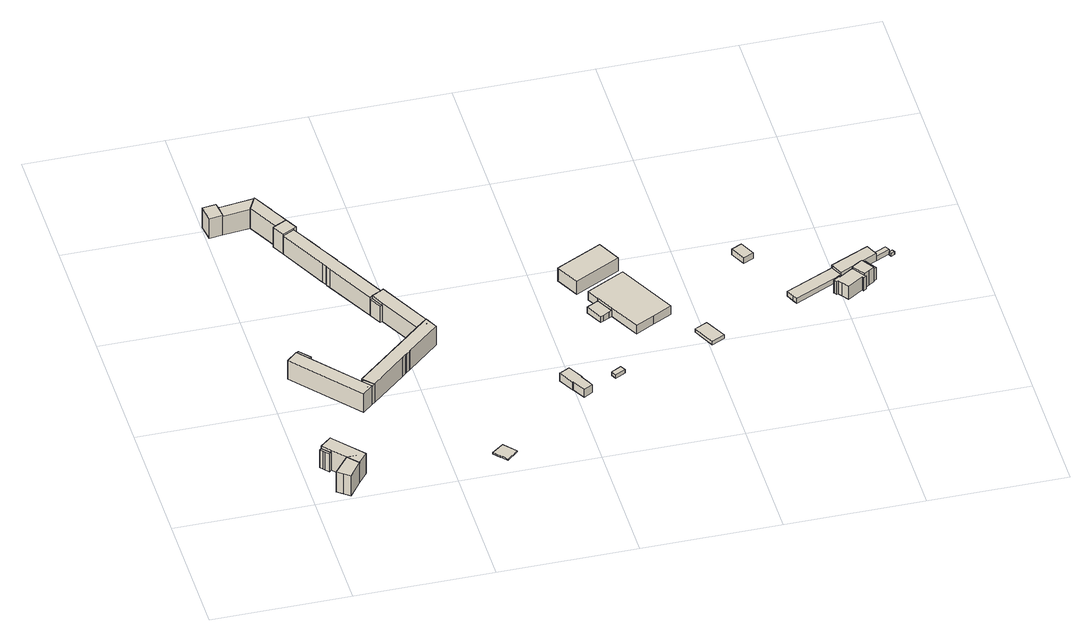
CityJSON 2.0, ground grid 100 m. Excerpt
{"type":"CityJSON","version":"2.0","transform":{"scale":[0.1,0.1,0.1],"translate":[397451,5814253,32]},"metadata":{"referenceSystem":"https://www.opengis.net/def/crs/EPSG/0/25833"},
"CityObjects":{
"building1":{"type":"Building","attributes":{"Gemeindeschluessel":"11000009","function":"31001_1010"},"address":[{"country":"Germany","locality":"Berlin","thoroughfareNumber":"103","thoroughfareName":"Baumschulenstraße"},{"country":"Germany","locality":"Berlin","thoroughfareNumber":"244, 244A","thoroughfareName":"Köpenicker Landstraße"}],"children":["building1-1","building1-2","building1-3"]},
"building1-1":{"type":"BuildingPart","attributes":{"BezugspunktDach":"2200","measuredHeight":19.36,"storeysAboveGround":4},"parents":["building1"],"geometry":[{"type":"MultiSurface","lod":"1","boundaries":[[[0,1,2,3,4,5,6,7,8]],[[9,10,11,12,13,14,15,16,17]],[[9,17,8,7]],[[10,9,7,6]],[[11,10,6,5]],[[12,11,5,4]],[[13,12,4,3]],[[14,13,3,2]],[[15,14,2,1]],[[16,15,1,0]],[[18,19,20,0,8]],[[17,16,20,19,18]]]}]},
"building1-2":{"type":"BuildingPart","attributes":{"BezugspunktDach":"2200","measuredHeight":19.36,"storeysAboveGround":4},"parents":["building1"],"geometry":[{"type":"Solid","lod":"1","boundaries":[[[[21,22,2,23,1,24]],[[15,25,14,26,27,28]],[[15,28,24,1]],[[25,15,1,23]],[[14,25,23,2]],[[26,14,2,22]],[[27,26,22,21]],[[28,27,21,24]]]]}]},
"building1-3":{"type":"BuildingPart","attributes":{"BezugspunktDach":"2200","measuredHeight":15.33,"storeysAboveGround":4},"parents":["building1"],"geometry":[{"type":"Solid","lod":"1","boundaries":[[[[29,30,31,19,18,32]],[[17,16,33,34,35,36]],[[17,36,32,18]],[[33,16,19,31]],[[34,33,31,30]],[[35,34,30,29]],[[36,35,29,32]],[[16,17,18,19]]]]}]},
"building2":{"type":"Building","attributes":{"Gemeindeschluessel":"11000009","function":"31001_1010"},"address":[{"country":"Germany","locality":"Berlin","thoroughfareNumber":"105, 106, 107, 108, 109, 110","thoroughfareName":"Baumschulenstraße"},{"country":"Germany","locality":"Berlin","thoroughfareNumber":"235, 237, 239, 241, 243","thoroughfareName":"Köpenicker Landstraße"},{"country":"Germany","locality":"Berlin","thoroughfareNumber":"176, 178, 180, 182, 184, 186, 188, 190, 192, 194, 196, 198, 200, 202, 204, 206","thoroughfareName":"Neue Krugallee"}],"children":["building2-1","building2-2","building2-3","building2-4","building2-5","building2-6","building2-7","building2-8","building2-9","building2-10","building2-11"]},
"building2-1":{"type":"BuildingPart","attributes":{"BezugspunktDach":"2200","measuredHeight":18.76,"storeysAboveGround":4},"parents":["building2"],"geometry":[{"type":"MultiSurface","lod":"1","boundaries":[[[37,38,39,40,41,42,43,44,45,46,47,48,49,50,51,52,53,54]],[[55,56,57,58,59,60,61,62,63,64,65,66,67,68,69,70,71,72]],[[57,56,52,51]],[[58,57,51,50]],[[59,58,50,49]],[[60,59,49,48]],[[61,60,48,47]],[[62,61,47,46]],[[63,62,46,45]],[[64,63,45,44]],[[65,64,44,43]],[[67,73,74,75,76,41]],[[68,67,41,40]],[[69,68,40,39]],[[70,69,39,38]],[[71,70,38,37]],[[72,71,37,54]],[[55,77,78,53]],[[78,77,72,54]],[[56,55,53,52,79]],[[66,80,81,42]],[[65,82,43,81,83,80]],[[66,42,76,75]],[[75,74,73,67]]]}]},
"building2-2":{"type":"BuildingPart","attributes":{"BezugspunktDach":"2200","measuredHeight":18.4,"storeysAboveGround":4},"parents":["building2"],"geometry":[{"type":"MultiSurface","lod":"1","boundaries":[[[84,85,86,87,88,89]],[[90,91,92,93,94,95]],[[90,95,89,88]],[[91,90,88,87]],[[94,93,85,84]],[[95,94,84,89]],[[92,96,97,86]],[[91,87,97,96]],[[98,92,86,85,93]]]}]},
"building2-3":{"type":"BuildingPart","attributes":{"BezugspunktDach":"2200","measuredHeight":19.01,"storeysAboveGround":4},"parents":["building2"],"geometry":[{"type":"MultiSurface","lod":"1","boundaries":[[[99,100,101,102,103,104,105,106,107,108,109,110,111,112,113,114,115]],[[116,117,118,119,120,121,122,123,124,125,126,127,128,93,96,91,129]],[[116,129,115,114]],[[117,116,114,113]],[[118,117,113,112]],[[119,118,112,111]],[[120,119,111,110]],[[121,120,110,109]],[[122,121,109,108]],[[123,122,108,107]],[[124,123,107,106]],[[125,124,106,105]],[[126,125,105,104]],[[127,126,104,103]],[[128,127,103,102]],[[93,128,102,101]],[[97,86,92,96,130,92,86,85,93,101,100]],[[91,87,97,96,100,99]],[[129,91,99,115]],[[96,92,86,97]],[[93,85,86,92,130]],[[96,97,87,91,131]]]}]},
"building2-4":{"type":"BuildingPart","attributes":{"BezugspunktDach":"2200","measuredHeight":18.8,"storeysAboveGround":4},"parents":["building2"],"geometry":[{"type":"MultiSurface","lod":"1","boundaries":[[[132,133,134,135,136,137,138,139]],[[80,65,140,121,141,120,142,75]],[[81,42,76,139,138]],[[143,43,81,80,138,137]],[[140,65,137,136]],[[121,140,136,135]],[[141,121,135,134]],[[120,141,134,133]],[[142,120,133,132]],[[74,144,142,132,139]],[[80,66,42,81]],[[145,66,75,76,42]],[[65,146,80,81,43,143]],[[75,142,144,74]]]}]},
"building2-5":{"type":"BuildingPart","attributes":{"BezugspunktDach":"2200","measuredHeight":13.88,"storeysAboveGround":4},"parents":["building2"],"geometry":[{"type":"Solid","lod":"1","boundaries":[[[[147,144,74,73]],[[75,142,148,67]],[[148,142,144,147]],[[67,148,147,73]],[[67,73,74,75]],[[142,75,74,144]]]]}]},
"building2-6":{"type":"BuildingPart","attributes":{"BezugspunktDach":"2200","measuredHeight":19.26,"storeysAboveGround":4},"parents":["building2"],"geometry":[{"type":"MultiSurface","lod":"1","boundaries":[[[149,150,151,152,153,154,155,156]],[[157,158,159,160,56,77,72,161]],[[157,161,156,155]],[[155,157,155,154]],[[159,153,162,154,158,154,153]],[[160,159,153,152]],[[56,160,152,151]],[[78,53,52,151,150]],[[54,78,77,150,149]],[[161,72,149,156]],[[158,157,155,154]],[[163,162,153,159,164]],[[158,154,162,163]],[[77,55,53,78]],[[56,52,53,55]],[[72,77,78,54]]]}]},
"building2-7":{"type":"BuildingPart","attributes":{"BezugspunktDach":"2200","measuredHeight":18.64,"storeysAboveGround":4},"parents":["building2"],"geometry":[{"type":"MultiSurface","lod":"1","boundaries":[[[165,166,167,168,169,170]],[[171,172,173,174,175,176]],[[171,176,170,169]],[[174,173,167,166]],[[171,169,168,172]],[[173,172,168,167]],[[175,174,166,165]],[[177,175,165,170,176]]]}]},
"building2-8":{"type":"BuildingPart","attributes":{"BezugspunktDach":"2200","measuredHeight":18.8,"storeysAboveGround":4},"parents":["building2"],"geometry":[{"type":"MultiSurface","lod":"1","boundaries":[[[155,162,153,178,179,180,181,182,183,184,185]],[[172,171,186,187,188,189,190,159,163,157,173]],[[172,168,167,173,185,184]],[[169,168,184,183]],[[186,171,183,182]],[[187,186,182,181]],[[188,187,181,180]],[[189,188,180,179]],[[190,189,179,178]],[[159,190,178,153]],[[173,157,155,185]],[[173,167,168,172]],[[171,191,172,168,169]],[[163,159,153,162]],[[157,192,158,154,155]],[[193,163,162,154,194,158]]]}]},
"building2-9":{"type":"BuildingPart","attributes":{"BezugspunktDach":"2200","measuredHeight":19.92,"storeysAboveGround":4},"parents":["building2"],"geometry":[{"type":"MultiSurface","lod":"1","boundaries":[[[195,196,197,198,199]],[[200,176,174,201,202]],[[200,202,199,198]],[[176,200,198,197]],[[166,165,170,176,197,196]],[[201,174,196,195]],[[202,201,195,199]],[[174,175,165,166]],[[175,176,170,165]]]}]},
"building2-10":{"type":"BuildingPart","attributes":{"BezugspunktDach":"2200","measuredHeight":16.43,"storeysAboveGround":4},"parents":["building2"],"geometry":[{"type":"Solid","lod":"1","boundaries":[[[[203,204,205,206]],[[207,208,209,210]],[[207,210,206,205]],[[208,207,205,204]],[[209,208,204,203]],[[210,209,203,206]]]]}]},
"building2-11":{"type":"BuildingPart","attributes":{"BezugspunktDach":"2200","measuredHeight":19,"storeysAboveGround":4},"parents":["building2"],"geometry":[{"type":"MultiSurface","lod":"1","boundaries":[[[211,212,213,214,215,216]],[[210,209,90,94,217,218]],[[210,218,216,215]],[[209,203,206,215,214]],[[90,209,214,213]],[[94,90,213,212]],[[217,94,212,211]],[[218,217,211,216]],[[210,206,203,209]]]}]},
"building3":{"type":"Building","attributes":{"Gemeindeschluessel":"11000009","BezugspunktDach":"2200","function":"31001_2000","measuredHeight":1.15,"storeysAboveGround":1},"address":[{"country":"Germany","locality":"Berlin","thoroughfareNumber":"2 (1)","thoroughfareName":"Baumschulenstraße"}],"geometry":[{"type":"Solid","lod":"1","boundaries":[[[[219,220,221,222,223,224]],[[225,226,227,228,229,230]],[[225,230,224,223]],[[226,225,223,222]],[[227,226,222,221]],[[228,227,221,220]],[[229,228,220,219]],[[230,229,219,224]]]]}]},
"building4":{"type":"Building","attributes":{"Gemeindeschluessel":"11000009","BezugspunktDach":"2200","function":"31001_2000","measuredHeight":8.94,"storeysAboveGround":1},"address":[{"country":"Germany","locality":"Berlin","thoroughfareNumber":"217","thoroughfareName":"Neue Krugallee"}],"geometry":[{"type":"Solid","lod":"1","boundaries":[[[[231,232,233,234,235,236,237,238,239,240,241,242]],[[243,244,245,246,247,248,249,250,251,252,253,254]],[[243,254,242,241]],[[244,243,241,240]],[[245,244,240,239]],[[246,245,239,238]],[[247,246,238,237]],[[248,247,237,236]],[[249,248,236,235]],[[250,249,235,234]],[[251,250,234,233]],[[252,251,233,232]],[[253,252,232,231]],[[254,253,231,242]]]]}]},
"building5":{"type":"Building","attributes":{"Gemeindeschluessel":"11000009","BezugspunktDach":"2200","function":"31001_2520","measuredHeight":3.02,"storeysAboveGround":1},"address":[{"country":"Germany","locality":"Berlin","thoroughfareNumber":"209 (1)","thoroughfareName":"Neue Krugallee"}],"geometry":[{"type":"Solid","lod":"1","boundaries":[[[[255,256,257,258]],[[259,260,261,262]],[[259,262,258,257]],[[260,259,257,256]],[[261,260,256,255]],[[262,261,255,258]]]]}]},
"building6":{"type":"Building","attributes":{"Gemeindeschluessel":"11000009","BezugspunktDach":"2200","function":"31001_3211","measuredHeight":11.15,"storeysAboveGround":1},"address":[{"country":"Germany","locality":"Berlin","thoroughfareNumber":"1A (2)","thoroughfareName":"Baumschulenstraße"}],"geometry":[{"type":"Solid","lod":"1","boundaries":[[[[263,264,265,266,267]],[[268,269,270,271,272]],[[268,272,267,266]],[[269,268,266,265]],[[270,269,265,264]],[[271,270,264,263]],[[272,271,263,267]]]]}]},
"building7":{"type":"Building","attributes":{"Gemeindeschluessel":"11000009","function":"31001_3221"},"address":[{"country":"Germany","locality":"Berlin","thoroughfareNumber":"209","thoroughfareName":"Neue Krugallee"}],"children":["building7-1","building7-2"]},
"building7-1":{"type":"BuildingPart","attributes":{"BezugspunktDach":"2200","measuredHeight":8.79,"storeysAboveGround":1},"parents":["building7"],"geometry":[{"type":"MultiSurface","lod":"1","boundaries":[[[273,274,275,276,277,278,279,280,281]],[[282,283,284,285,286,287,288,289,290]],[[282,290,281,280]],[[283,282,280,279]],[[284,283,279,278]],[[285,284,278,277]],[[286,285,277,276]],[[287,286,276,275]],[[291,292,275,274]],[[293,291,288,274,273]],[[290,289,273,281]],[[288,287,292,291]],[[289,288,291,293]]]}]},
"building7-2":{"type":"BuildingPart","attributes":{"BezugspunktDach":"2200","measuredHeight":5.21,"storeysAboveGround":1},"parents":["building7"],"geometry":[{"type":"Solid","lod":"1","boundaries":[[[[294,295,296,292,291,293,297,298,299]],[[300,301,289,288,287,302,303,304,305]],[[300,305,299,298]],[[301,300,298,297]],[[289,301,297,293]],[[302,287,292,296]],[[303,302,296,295]],[[304,303,295,294]],[[305,304,294,299]],[[288,289,293,291]],[[287,288,291,292]]]]}]},
"building8":{"type":"Building","attributes":{"Gemeindeschluessel":"11000009","BezugspunktDach":"2200","function":"31001_3212","measuredHeight":3,"storeysAboveGround":1},"address":[{"country":"Germany","locality":"Berlin","thoroughfareNumber":"209 (2)","thoroughfareName":"Neue Krugallee"}],"geometry":[{"type":"Solid","lod":"1","boundaries":[[[[306,307,308,309]],[[310,311,312,313]],[[310,313,309,308]],[[311,310,308,307]],[[312,311,307,306]],[[313,312,306,309]]]]}]},
"building9":{"type":"Building","attributes":{"Gemeindeschluessel":"11000009","BezugspunktDach":"2200","function":"31001_2143","measuredHeight":4.87,"storeysAboveGround":1},"address":[{"country":"Germany","locality":"Berlin","thoroughfareNumber":"1B (1)","thoroughfareName":"Baumschulenstraße"}],"geometry":[{"type":"Solid","lod":"1","boundaries":[[[[314,315,316,317]],[[318,319,320,321]],[[318,321,317,316]],[[319,318,316,315]],[[320,319,315,314]],[[321,320,314,317]]]]}]},
"building10":{"type":"Building","attributes":{"Gemeindeschluessel":"11000009","BezugspunktDach":"2200","function":"31001_2020","measuredHeight":4.13,"storeysAboveGround":1},"address":[{"country":"Germany","locality":"Berlin","thoroughfareNumber":"1B (2)","thoroughfareName":"Baumschulenstraße"}],"geometry":[{"type":"Solid","lod":"1","boundaries":[[[[322,323,324,325,326]],[[327,328,329,330,331]],[[327,331,326,325]],[[328,327,325,324]],[[329,328,324,323]],[[330,329,323,322]],[[331,330,322,326]]]]}]},
"building11":{"type":"Building","attributes":{"Gemeindeschluessel":"11000009","BezugspunktDach":"2200","function":"31001_3212","measuredHeight":10.02,"storeysAboveGround":1},"address":[{"country":"Germany","locality":"Berlin","thoroughfareNumber":"219 (3)","thoroughfareName":"Neue Krugallee"}],"geometry":[{"type":"Solid","lod":"1","boundaries":[[[[332,333,334,335,336]],[[337,338,339,340,341]],[[337,341,336,335]],[[338,337,335,334]],[[339,338,334,333]],[[340,339,333,332]],[[341,340,332,336]]]]}]},
"building12":{"type":"Building","attributes":{"Gemeindeschluessel":"11000009","BezugspunktDach":"2200","function":"31001_3212","measuredHeight":13.21,"storeysAboveGround":1},"address":[{"country":"Germany","locality":"Berlin","thoroughfareNumber":"219 (4)","thoroughfareName":"Neue Krugallee"}],"geometry":[{"type":"Solid","lod":"1","boundaries":[[[[342,343,344,345,346,347,348]],[[349,350,351,352,353,354,355]],[[349,355,348,347]],[[350,349,347,346]],[[351,350,346,345]],[[352,351,345,344]],[[353,352,344,343]],[[354,353,343,342]],[[355,354,342,348]]]]}]},
"building13":{"type":"Building","attributes":{"Gemeindeschluessel":"11000009","function":"31001_3212"},"address":[{"country":"Germany","locality":"Berlin","thoroughfareNumber":"219 (2)","thoroughfareName":"Neue Krugallee"}],"children":["building13-1","building13-2","building13-3"]},
"building13-1":{"type":"BuildingPart","attributes":{"BezugspunktDach":"2200","measuredHeight":14.77,"storeysAboveGround":3},"parents":["building13"],"geometry":[{"type":"MultiSurface","lod":"1","boundaries":[[[356,357,358,359,360,361,362,363,364]],[[365,351,366,367,368,369,370,371,352]],[[365,352,364,363]],[[351,365,363,362]],[[366,351,362,361]],[[367,366,361,360]],[[372,373,360,359]],[[369,368,359,358]],[[370,369,358,357]],[[371,370,357,356]],[[374,375,376,356,364]],[[352,371,377]],[[368,367,373,372]],[[352,377,375,374]],[[377,371,376,375]]]}]},
"building13-2":{"type":"BuildingPart","attributes":{"BezugspunktDach":"2200","measuredHeight":12.67,"storeysAboveGround":3},"parents":["building13"],"geometry":[{"type":"Solid","lod":"1","boundaries":[[[[372,378,379,380,373]],[[381,382,383,368,367]],[[381,367,373,380]],[[382,381,380,379]],[[383,382,379,378]],[[368,383,378,372]],[[368,372,368,367]],[[367,368,372,373]]]]}]},
"building13-3":{"type":"BuildingPart","attributes":{"BezugspunktDach":"2200","measuredHeight":14.8,"storeysAboveGround":3},"parents":["building13"],"geometry":[{"type":"Solid","lod":"1","boundaries":[[[[384,385,386,387,388,389,390,391,376,375,374,392,393,394,395]],[[396,397,354,352,377,371,398,399,400,401,402,403,404,405,406]],[[396,406,395,394]],[[397,396,394,393]],[[354,397,393,392]],[[352,354,392,374]],[[398,371,376,391]],[[399,398,391,390]],[[400,399,390,389]],[[401,400,389,388]],[[402,401,388,387]],[[403,402,387,386]],[[404,403,386,385]],[[405,404,385,384]],[[406,405,384,395]],[[377,352,374,375]],[[371,377,375,376]]]]}]},
"building14":{"type":"Building","attributes":{"Gemeindeschluessel":"11000009","BezugspunktDach":"2200","function":"31001_2143","measuredHeight":6.41,"storeysAboveGround":1},"address":[{"country":"Germany","locality":"Berlin","thoroughfareNumber":"1B (3)","thoroughfareName":"Baumschulenstraße"}],"geometry":[{"type":"Solid","lod":"1","boundaries":[[[[407,408,409,410,411,412]],[[413,414,415,416,417,418]],[[413,418,412,411]],[[414,413,411,410]],[[415,414,410,409]],[[416,415,409,408]],[[417,416,408,407]],[[418,417,407,412]]]]}]},
"building15":{"type":"Building","attributes":{"Gemeindeschluessel":"11000009","BezugspunktDach":"2200","function":"31001_2020","measuredHeight":3.84,"storeysAboveGround":1},"address":[{"country":"Germany","locality":"Berlin","thoroughfareNumber":"1B (4)","thoroughfareName":"Baumschulenstraße"}],"geometry":[{"type":"Solid","lod":"1","boundaries":[[[[419,420,421,422]],[[423,424,425,426]],[[423,426,422,421]],[[424,423,421,420]],[[425,424,420,419]],[[426,425,419,422]]]]}]},
"building16":{"type":"Building","attributes":{"Gemeindeschluessel":"11000009","BezugspunktDach":"2200","function":"31001_3212","measuredHeight":2.6,"storeysAboveGround":1},"address":[{"country":"Germany","locality":"Berlin","thoroughfareNumber":"219 (7)","thoroughfareName":"Neue Krugallee"}],"geometry":[{"type":"Solid","lod":"1","boundaries":[[[[427,428,429,430]],[[431,432,433,434]],[[431,434,430,429]],[[432,431,429,428]],[[433,432,428,427]],[[434,433,427,430]]]]}]}
},
"vertices":[
[190,302,206],[274,206,206],[344,126,206],[409,210,206],[246,398,206],[229,417,206],[217,431,206],[177,396,206],[137,361,206],[177,396,33],[217,431,33],[229,417,33],[246,398,33],[409,210,33],[344,126,33],[274,206,33],[190,302,33],[137,361,33],[137,361,186],[190,302,186],[190,302,158],
[208,38,206],[251,5,206],[342,208,206],[166,71,206],[342,208,33],[251,5,33],[208,38,33],[166,71,33],
[141,326,186],[152,313,186],[176,288,186],[122,347,186],[176,288,33],[152,313,33],[141,326,33],[122,347,33],
[640,2255,186],[656,2224,186],[660,2215,186],[676,2185,186],[862,1832,186],[906,1855,186],[949,1878,186],[765,2231,186],[749,2262,186],[745,2271,186],[729,2302,186],[668,2419,186],[663,2428,186],[613,2524,186],[609,2532,186],[545,2656,186],[502,2634,186],[459,2611,186],[502,2634,27],[545,2656,27],[609,2532,27],[613,2524,27],[663,2428,27],[668,2419,27],[729,2302,27],[745,2271,27],[749,2262,27],[765,2231,27],[949,1878,27],[906,1855,27],[862,1832,27],[676,2185,27],[660,2215,27],[656,2224,27],[640,2255,27],[459,2611,27],[862,1832,166],[878,1841,166],[878,1841,27],[878,1841,186],[459,2612,27],[459,2612,186],[545,2656,70],[922,1864,27],[922,1864,186],[949,1878,66],[922,1864,175],
[636,912,187],[657,930,187],[625,961,187],[594,991,187],[579,978,187],[574,915,187],[579,978,27],[594,991,27],[625,961,27],[657,930,27],[636,912,27],[574,915,27],[621,965,27],[621,965,187],[632,954,27],
[594,991,191],[621,965,191],[657,930,191],[912,1152,191],[939,1175,191],[947,1183,191],[972,1204,191],[976,1208,191],[979,1211,191],[1213,1415,191],[1166,1506,191],[1088,1438,191],[907,1280,191],[880,1258,191],[872,1251,191],[846,1227,191],[585,1000,191],[846,1227,27],[872,1251,27],[880,1258,27],[907,1280,27],[1088,1438,27],[1166,1506,27],[1213,1415,27],[979,1211,27],[976,1208,27],[972,1204,27],[947,1183,27],[939,1175,27],[912,1152,27],[585,1000,27],[627,959,27],[609,977,27],
[925,1750,190],[1088,1438,190],[1150,1428,190],[1166,1506,190],[967,1888,190],[949,1878,190],[922,1864,190],[878,1841,190],[967,1888,27],[1150,1428,27],[925,1750,27],[949,1878,114],[925,1750,166],[906,1855,67],[946,1877,27],
[908,1743,166],[908,1743,27],
[459,2611,198],[459,2612,198],[545,2656,198],[563,2665,198],[516,2754,198],[465,2728,198],[430,2710,198],[413,2701,198],[430,2710,27],[465,2728,27],[516,2754,27],[563,2665,27],[413,2701,27],[473,2732,198],[473,2732,27],[508,2750,27],
[110,2957,191],[116,2908,191],[313,2933,191],[341,2985,191],[368,3038,191],[104,3005,191],[368,3038,27],[341,2985,27],[313,2933,27],[116,2908,27],[110,2957,27],[104,3005,27],[105,2994,27],
[506,2773,198],[502,2782,198],[452,2877,198],[448,2886,198],[373,3030,198],[368,3038,198],[341,2985,198],[313,2933,198],[373,3030,27],[448,2886,27],[452,2877,27],[502,2782,27],[506,2773,27],[352,3006,27],[458,2724,27],[467,2729,27],[465,2728,76],
[19,2896,198],[116,2908,198],[104,3005,198],[100,3034,198],[1,3022,198],[100,3034,27],[19,2896,27],[1,3022,27],
[296,1308,178],[318,1327,178],[250,1405,178],[229,1386,178],[250,1405,27],[318,1327,27],[296,1308,27],[229,1386,27],
[560,845,190],[636,912,190],[579,978,190],[296,1308,190],[229,1386,190],[154,1318,190],[560,845,27],[154,1318,27],
[1330,139,50],[1340,128,50],[1370,92,50],[1450,164,50],[1372,253,50],[1288,188,50],[1372,253,38],[1450,164,38],[1370,92,38],[1340,128,38],[1330,139,38],[1288,188,38],
[1981,713,101],[1985,716,101],[2036,620,101],[2102,655,101],[2089,682,101],[2053,751,101],[2057,753,101],[2053,762,101],[1997,869,101],[1993,866,101],[1925,831,101],[1921,829,101],[1925,831,33],[1993,866,33],[1997,869,33],[2053,762,33],[2057,753,33],[2053,751,33],[2089,682,33],[2102,655,33],[2036,620,33],[1985,716,33],[1981,713,33],[1921,829,33],
[2296,767,58],[2370,807,58],[2350,844,58],[2277,805,58],[2350,844,28],[2370,807,28],[2296,767,28],[2277,805,28],
[2266,1694,141],[2600,1864,141],[2514,2036,141],[2248,1902,141],[2179,1866,141],[2248,1902,29],[2514,2036,29],[2600,1864,29],[2266,1694,29],[2179,1866,29],
[2365,1513,119],[2366,1514,119],[2430,1390,119],[2544,1166,119],[2683,1238,119],[2821,1310,119],[2598,1743,119],[2460,1672,119],[2320,1599,119],[2460,1672,46],[2598,1743,46],[2821,1310,46],[2683,1238,46],[2544,1166,46],[2430,1390,46],[2366,1514,46],[2365,1513,46],[2320,1599,46],[2366,1514,95],[2430,1390,95],[2365,1513,95],
[2342,1343,95],[2363,1354,95],[2409,1379,95],[2345,1503,95],[2299,1479,95],[2278,1468,95],[2299,1479,46],[2345,1503,46],[2409,1379,46],[2363,1354,46],[2342,1343,46],[2278,1468,46],
[3017,955,50],[3113,1003,50],[3031,1160,50],[2939,1115,50],[3031,1160,20],[3113,1003,20],[3017,955,20],[2939,1115,20],
[3442,1748,60],[3519,1785,60],[3465,1896,60],[3388,1859,60],[3465,1896,12],[3519,1785,12],[3442,1748,12],[3388,1859,12],
[3667,1280,53],[3682,1248,53],[4037,1415,53],[3994,1505,53],[3639,1339,53],[3994,1505,12],[4037,1415,12],[3682,1248,12],[3667,1280,12],[3639,1339,12],
[3994,1314,118],[3999,1307,118],[4013,1317,118],[4000,1336,118],[3985,1326,118],[4000,1336,17],[4013,1317,17],[3999,1307,17],[3994,1314,17],[3985,1326,17],
[4013,1317,94],[4094,1369,94],[4103,1375,94],[4174,1422,94],[4160,1441,94],[4080,1389,94],[4000,1336,94],[4080,1389,16],[4160,1441,16],[4174,1422,16],[4103,1375,16],[4094,1369,16],[4013,1317,16],[4000,1336,16],
[4164,1283,143],[4202,1308,143],[4241,1333,143],[4238,1337,143],[4183,1422,143],[4180,1426,143],[4174,1422,143],[4141,1400,143],[4103,1375,143],[4141,1400,16],[4180,1426,16],[4183,1422,16],[4238,1337,16],[4241,1333,16],[4202,1308,16],[4164,1283,16],[4238,1337,121],[4183,1422,121],[4103,1375,129],[4134,1328,129],[4164,1283,129],[4134,1328,16],
[4263,1353,121],[4235,1395,121],[4207,1437,121],[4207,1437,16],[4235,1395,16],[4263,1353,16],
[3954,1283,129],[3966,1265,129],[3976,1271,129],[3998,1241,129],[4029,1195,129],[4144,1269,129],[4152,1258,129],[4172,1271,129],[4013,1317,129],[3999,1307,129],[3994,1314,129],[3951,1287,129],[3994,1314,16],[3999,1307,16],[4172,1271,16],[4152,1258,16],[4144,1269,16],[4029,1195,16],[3998,1241,16],[3976,1271,16],[3966,1265,16],[3954,1283,16],[3951,1287,16],
[4037,1415,77],[4315,1547,77],[4313,1551,77],[4296,1587,77],[4274,1636,77],[3994,1505,77],[4274,1636,13],[4296,1587,13],[4313,1551,13],[4315,1547,13],[4037,1415,13],[3994,1505,13],
[4313,1551,48],[4418,1600,48],[4401,1636,48],[4296,1587,48],[4401,1636,9],[4418,1600,9],[4313,1551,9],[4296,1587,9],
[4424,1573,35],[4451,1585,35],[4442,1606,35],[4415,1593,35],[4442,1606,9],[4451,1585,9],[4424,1573,9],[4415,1593,9]
]}
